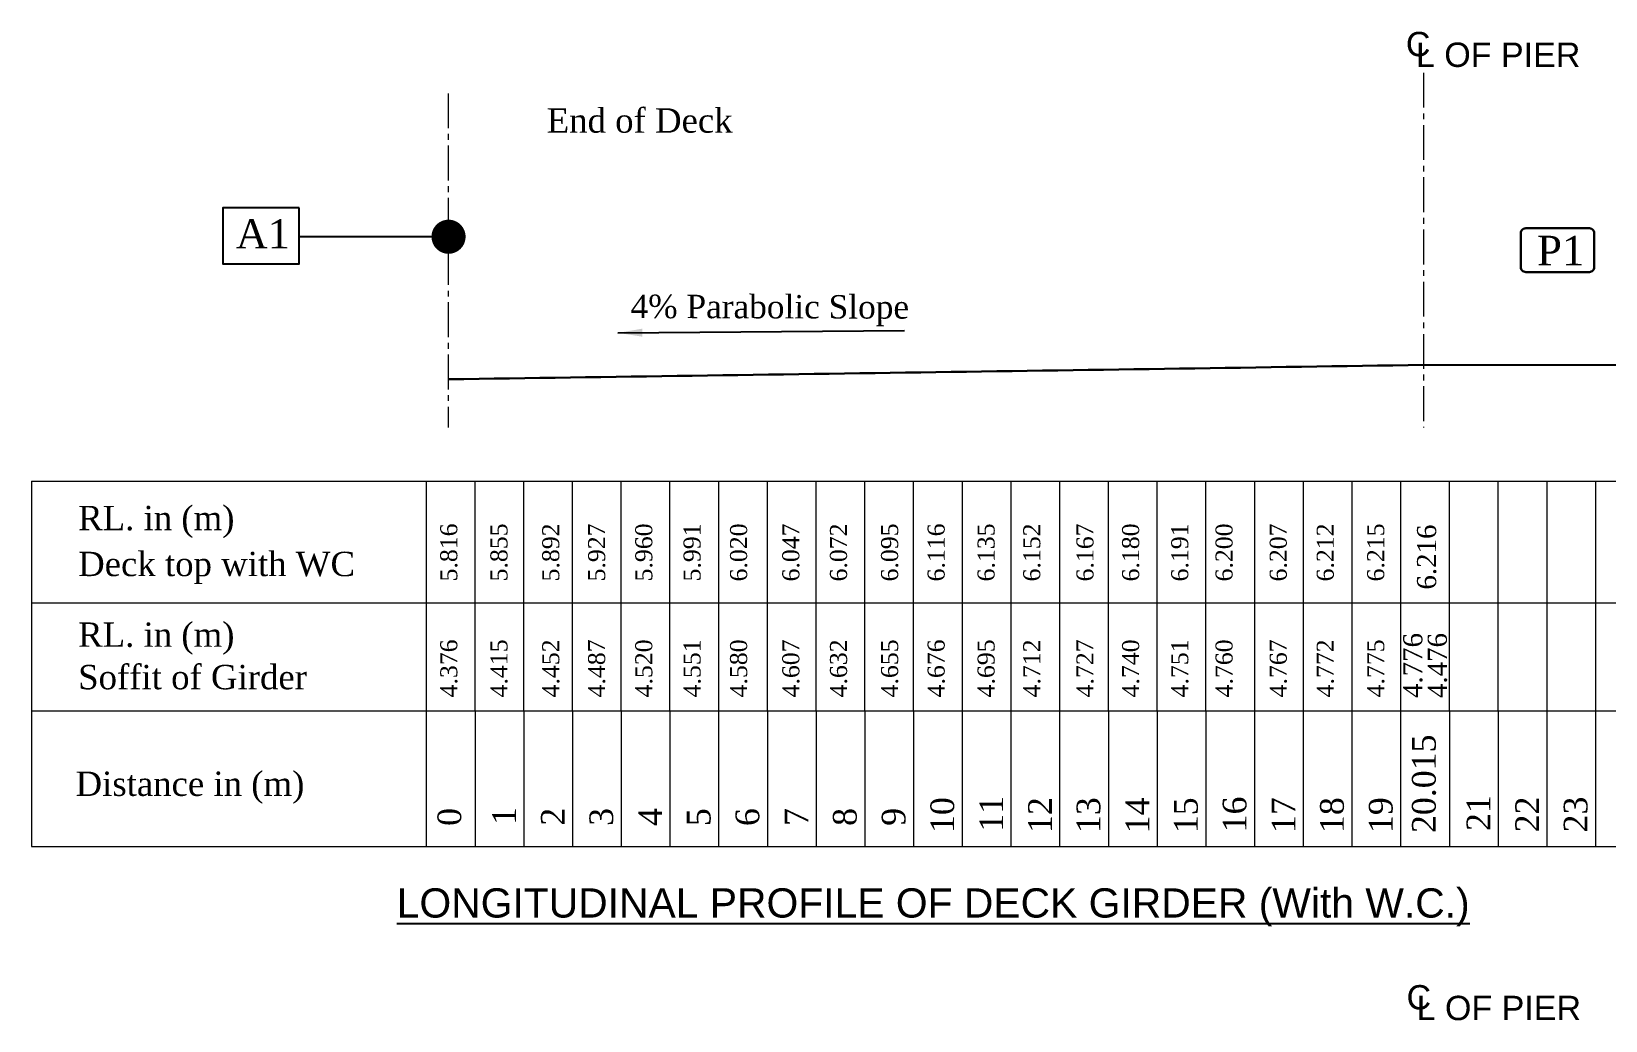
# Model space of a CAD drawing. Header units: millimetres. Extents: x 645430 to 1329725, y -477752 to 44877.
# Drawn here: x 1243120 to 1275431, y -265756 to -245468 of the extents above; entities that cross this region are included whole.
import ezdxf

# ---------------------------------------------------------------- set-up
doc = ezdxf.new("R2010")
doc.units = ezdxf.units.MM
doc.header["$LTSCALE"] = 250
doc.linetypes.add('ACAD_ISO10W100', pattern=[18, 12, -3, 0, -3])
doc.linetypes.add('CENTER2', pattern=[28.575, 19.05, -3.175, 3.175, -3.175])
for name, color, linetype, lineweight in [('centerline', 105, 'ACAD_ISO10W100', 15), ('Dimention', 7, 'Continuous', 25), ('Gurd Post', 231, 'Continuous', 30), ('TEX', 7, 'Continuous', 0)]:
    doc.layers.add(name, color=color, linetype=linetype, lineweight=lineweight)
for name, color, linetype in [('Dimision', 4, 'Continuous'), ('Ralling', 6, 'Continuous'), ('Text', 7, 'Continuous'), ('TXT', 7, 'Continuous')]:
    doc.layers.add(name, color=color, linetype=linetype)
doc.styles.add('ROMANS', font='arial.ttf', dxfattribs={"height": 200})
doc.styles.get("Standard").update_dxf_attribs({"font": 'times.ttf'})
doc.styles.add('TNR', font='times.ttf')
doc.dimstyles.new('ISO-25', dxfattribs={"dimtxt": 75, "dimasz": 45, "dimexe": 125, "dimexo": 75.625, "dimgap": 60, "dimtad": 1, "dimdec": 0, "dimtxsty": 'Standard', "dimblk": 'DOT', "dimcen": 52.5, "dimdle": 100, "dimclrd": 256, "dimclre": 256, "dimclrt": 256, "dimadec": 0, "dimazin": 0, "dimtfac": 1, "dimtdec": 0, "dimtix": 1, "dimtmove": 0, "dimatfit": 3, "dimldrblk": 'DOT', "dimfxl": 1, "dimlwd": -1, "dimarcsym": 0})
doc.dimstyles.get("Standard").update_dxf_attribs({"dimtxt": 0.5, "dimasz": 0.18, "dimexe": 0.18, "dimexo": 0.0625, "dimgap": 0.09, "dimtad": 0, "dimtih": 1, "dimtoh": 1, "dimdec": 4, "dimzin": 0, "dimdsep": 46, "dimtxsty": 'Standard', "dimcen": 0.09, "dimadec": 0, "dimazin": 0, "dimtfac": 1, "dimtdec": 4, "dimtofl": 0, "dimtmove": 0, "dimatfit": 3, "dimfxl": 1, "dimtolj": 1, "dimtzin": 0, "dimarcsym": 0})

# ---------------------------------------------------------------- blocks, each defined once
blk = doc.blocks.new('_Dot')
at = {"color": 0, "linetype": 'ByBlock', "lineweight": -2}
blk.add_line((-0.5, 0), (-1, 0), dxfattribs=at)
at = {"color": 0, "linetype": 'ByBlock', "const_width": 0.5}
blk.add_lwpolyline([(-0.25, 0, 1), (0.25, 0, 1)], format="xyb", close=True, dxfattribs=at)

msp = doc.modelspace()

# ---------------------------------------------------------------- linework, layer by layer
at = {"color": 5, "lineweight": 30, "elevation": 0}
msp.add_lwpolyline([(1273792, -250401.7), (1275100.2, -250401.7, 0.4142136), (1275200.2, -250301.7), (1275200.2, -249603.8, 0.4142136), (1275100.2, -249503.8), (1273792, -249503.8, 0.4142136), (1273692, -249603.8), (1273692, -250301.7, 0.4142136)], format="xyb", close=True, dxfattribs=at)
at = {"ltscale": 5, "elevation": 0}
msp.add_lwpolyline([(1271690.9, -252307.1), (1301720.9, -252307.1)], dxfattribs=at)
at = {"layer": 'centerline', "linetype": 'CENTER2', "ltscale": 0.15, "elevation": 0}
for points in [[(1271690.9, -246315.8), (1271690.9, -253589.7)], [(1251675.9, -246737), (1251675.9, -253589.7)]]:
    msp.add_lwpolyline(points, dxfattribs=at)
at = {"layer": 'Dimention', "elevation": 0}
msp.add_lwpolyline([(1248616.3, -249087), (1247046.3, -249087), (1247046.3, -250237), (1248616.3, -250237)], close=True, dxfattribs=at)
at = {"layer": 'Dimision', "lineweight": 5, "ltscale": 5, "elevation": 0}
for points in [[(1251680.9, -247357.3, 0, 250.9, 0), (1252348.9, -247357.3, 0, 0, 0), (1253659.1, -247357.3, 0, 0, 0)], [(1271690.9, -249952.7, 0, 250.9, 0), (1272358.9, -249952.7, 0, 0, 0), (1273669.1, -249952.7, 0, 0, 0)]]:
    msp.add_lwpolyline(points, format="xyseb", dxfattribs=at)
at = {"layer": 'Gurd Post', "color": 6, "lineweight": 0}
for p, q in [((1243119.7, -254693.7, 0), (1251231.8, -254693.7, 0)), ((1251231.8, -259405, 0), (1251231.8, -254693.7, 0)), ((1243119.7, -257189.5, 0), (1251231.8, -257189.5, 0)), ((1243119.7, -259405, 0), (1322230.6, -259405, 0)), ((1251231.8, -262184.6, 0), (1251231.8, -259405, 0)), ((1252231.8, -262184.6, 0), (1252231.8, -259405, 0)), ((1253231.8, -262184.6, 0), (1253231.8, -259405, 0)), ((1254231.8, -262184.6, 0), (1254231.8, -259405, 0)), ((1255231.8, -262184.6, 0), (1255231.8, -259405, 0)), ((1256231.8, -262184.6, 0), (1256231.8, -259405, 0)), ((1257231.8, -262184.6, 0), (1257231.8, -259405, 0)), ((1258231.8, -262184.6, 0), (1258231.8, -259405, 0)), ((1259231.8, -262184.6, 0), (1259231.8, -259405, 0)), ((1260231.8, -262184.6, 0), (1260231.8, -259405, 0)), ((1261231.8, -262184.6, 0), (1261231.8, -259405, 0)), ((1262231.8, -262184.6, 0), (1262231.8, -259405, 0)), ((1263231.8, -262184.6, 0), (1263231.8, -259405, 0)), ((1264231.8, -262184.6, 0), (1264231.8, -259405, 0)), ((1265231.8, -262184.6, 0), (1265231.8, -259405, 0)), ((1266231.8, -262184.6, 0), (1266231.8, -259405, 0)), ((1267231.8, -262184.6, 0), (1267231.8, -259405, 0)), ((1268231.8, -262184.6, 0), (1268231.8, -259405, 0)), ((1269231.8, -262184.6, 0), (1269231.8, -259405, 0)), ((1270231.8, -262184.6, 0), (1270231.8, -259405, 0)), ((1271231.8, -262184.6, 0), (1271231.8, -259405, 0)), ((1272231.8, -262184.6, 0), (1272231.8, -259405, 0)), ((1273231.8, -262184.6, 0), (1273231.8, -259405, 0)), ((1274231.8, -262184.6, 0), (1274231.8, -259405, 0)), ((1275231.8, -262184.6, 0), (1275231.8, -259405, 0)), ((1243119.7, -262184.6, 0), (1296231.8, -262184.6, 0))]:
    msp.add_line(p, q, dxfattribs=at)
at = {"layer": 'Gurd Post', "color": 6, "lineweight": 0, "elevation": 0}
msp.add_lwpolyline([(1243119.7, -254693.7), (1243119.7, -262184.6)], dxfattribs=at)
at = {"layer": 'Ralling', "lineweight": 30, "elevation": 0}
msp.add_lwpolyline([(1251680.9, -252600.9, 0.0003025), (1271690.9, -252307.1, -0.0023961)], format="xyb", dxfattribs=at)
at = {"layer": 'TEX', "ltscale": 10}
for p, q in [((1251225.9, -259405, 0), (1251225.9, -254693.7, 0)), ((1251225.9, -254693.7, 0), (1322230.6, -254693.7, 0)), ((1252226.1, -259405, 0), (1252226.1, -254693.7, 0)), ((1253226.3, -259405, 0), (1253226.3, -254693.7, 0)), ((1254226.5, -259405, 0), (1254226.5, -254693.7, 0)), ((1255226.7, -259405, 0), (1255226.7, -254693.7, 0)), ((1256226.8, -259405, 0), (1256226.8, -254693.7, 0)), ((1257227, -259405, 0), (1257227, -254693.7, 0)), ((1258227.2, -259405, 0), (1258227.2, -254693.7, 0)), ((1259227.4, -259405, 0), (1259227.4, -254693.7, 0)), ((1260227.5, -259405, 0), (1260227.5, -254693.7, 0)), ((1261227.7, -259405, 0), (1261227.7, -254693.7, 0)), ((1262227.9, -259405, 0), (1262227.9, -254693.7, 0)), ((1263228.1, -259405, 0), (1263228.1, -254693.7, 0)), ((1264228.3, -259405, 0), (1264228.3, -254693.7, 0)), ((1265228.4, -259405, 0), (1265228.4, -254693.7, 0)), ((1266228.6, -259405, 0), (1266228.6, -254693.7, 0)), ((1267228.8, -259405, 0), (1267228.8, -254693.7, 0)), ((1268229, -259405, 0), (1268229, -254693.7, 0)), ((1269229.2, -259405, 0), (1269229.2, -254693.7, 0)), ((1270229.3, -259405, 0), (1270229.3, -254693.7, 0)), ((1271229.5, -259405, 0), (1271229.5, -254693.7, 0)), ((1272229.7, -259405, 0), (1272229.7, -254693.7, 0)), ((1273229.9, -259405, 0), (1273229.9, -254693.7, 0)), ((1274230.1, -259405, 0), (1274230.1, -254693.7, 0)), ((1275230.2, -259405, 0), (1275230.2, -254693.7, 0)), ((1251225.9, -257189.5, 0), (1322230.6, -257189.5, 0)), ((1251225.9, -259405, 0), (1284231.8, -259405, 0))]:
    msp.add_line(p, q, dxfattribs=at)
at = {"layer": 'TEX', "color": 6, "lineweight": 0}
msp.add_line((1255119.7, -262184.6, 0), (1322231.8, -262184.6, 0), dxfattribs=at)

# ---------------------------------------------------------------- texts
for s, p in [('4.376         5.816  ', (1251860.4, -259128.1, 0)), ('4.487         5.927  ', (1254895.6, -259128.1, 0)), ('4.607         6.047  ', (1258881.7, -259128.1, 0)), ('4.676         6.116 ', (1261864.6, -259128.1, 0)), ('4.727         6.167 ', (1264919.7, -259128.1, 0)), ('4.767         6.207  ', (1268887.4, -259128.1, 0)), ('4.415         5.855  ', (1252890, -259128.1, 0)), ('4.452         5.892  ', (1253953.6, -259128.1, 0)), ('4.520         5.960  ', (1255863.6, -259128.1, 0)), ('4.551         5.991  ', (1256854.3, -259128.1, 0)), ('4.580         6.020  ', (1257809.9, -259128.1, 0)), ('4.632         6.072 ', (1259860.5, -259128.1, 0)), ('4.655         6.095  ', (1260909.1, -259128.1, 0)), ('4.695         6.135  ', (1262889.9, -259128.1, 0)), ('4.712         6.152 ', (1263827.5, -259128.1, 0)), ('4.740         6.180  ', (1265857.2, -259128.1, 0)), ('4.751         6.191 ', (1266865.4, -259128.1, 0)), ('4.760         6.200 ', (1267775.3, -259128.1, 0)), ('4.772         6.212  ', (1269852.1, -259128.1, 0)), ('4.775         6.215 ', (1270888, -259128.1, 0))]:
    msp.add_text(s, height=350, rotation=90).set_placement(p)
at = {"layer": 'TEX', "ltscale": 10}
for s, p in [('6.216', (1271953.6, -256916, 0)), ('4.776', (1271669.8, -259140.7, 0)), ('4.476', (1272173.4, -259141, 0))]:
    msp.add_text(s, height=392.51, rotation=90, dxfattribs=at).set_placement(p)
at = {"layer": 'TEX', "color": 7, "lineweight": 30}
for s, height, p in [('20.015', 486.77, (1271945, -261911.2, 0)), ('10', 486.77, (1262059.2, -261910.5, 0)), ('11', 486.77, (1263065.2, -261882.6, 0)), ('12', 486.77, (1264065.2, -261910.2, 0)), ('13', 486.77, (1265059.2, -261912.1, 0)), ('14', 486.77, (1266065.2, -261917, 0)), ('15', 486.77, (1267059.2, -261915.2, 0)), ('16', 486.77, (1268059.2, -261897.1, 0)), ('17', 486.77, (1269065.2, -261911.7, 0)), ('18', 486.77, (1270058.9, -261911.6, 0)), ('19', 486.77, (1271058.9, -261911.2, 0)), ('21', 486.77, (1273065.2, -261869.2, 0)), ('22', 486.77, (1274065.2, -261896.9, 0)), ('23', 486.77, (1275059.2, -261898.7, 0)), ('0', 486.8, (1251940.4, -261764.3, 0)), ('1', 486.8, (1253065.2, -261745.5, 0)), ('2', 486.8, (1254065.2, -261759.8, 0)), ('3', 486.8, (1255059.2, -261764.8, 0)), ('4', 486.8, (1256065.2, -261765, 0)), ('5', 486.8, (1257059.2, -261769.6, 0)), ('6', 486.8, (1258059.2, -261767.8, 0)), ('7', 486.8, (1259065.2, -261765.6, 0)), ('8', 486.8, (1260058.9, -261765, 0)), ('9', 486.8, (1261058.9, -261762.5, 0))]:
    msp.add_text(s, height=height, rotation=90, dxfattribs=at).set_placement(p)
at = {"layer": 'Text', "style": 'ROMANS'}
for s, p in [('C', (1271332.4, -245975.2, 0)), ('L OF PIER', (1271538.3, -246194.3, 0)), ('C', (1271346.5, -265530.2, 0)), ('L OF PIER', (1271552.4, -265749.3, 0))]:
    msp.add_text(s, height=500, dxfattribs=at).set_placement(p)
at = {"layer": 'Text'}
msp.add_text('End of Deck', height=500, dxfattribs=at).set_placement((1253696.3, -247543.4, 0))
at = {"layer": 'Text', "ltscale": 10}
msp.add_text('4%%% Parabolic Slope', height=480, rotation=359.87582, dxfattribs=at).set_placement((1255416.2, -251345.8, 0))
at = {"layer": 'Text', "color": 7}
for s, p in [('RL. in (m)', (1244077.7, -255698.4, 0)), ('Deck top with WC', (1244077.7, -256640.4, 0)), ('RL. in (m)', (1244077.7, -258090.6, 0)), ('Soffit of Girder', (1244077.7, -258961.4, 0)), ('Distance in (m)', (1244024.4, -261149.4, 0))]:
    msp.add_text(s, height=500, dxfattribs=at).set_placement(p)
at = {"layer": 'Text', "insert": (1250617.1, -263044.9, 0), "char_height": 600, "width": 32427.613, "attachment_point": 1, "style": 'ROMANS'}
msp.add_mtext('{\\LLONGITUDINAL PROFILE OF DECK GIRDER (With W.C.)}', dxfattribs=at)
at = {"layer": 'TXT', "style": 'TNR'}
for s, height, p in [('A1', 600, (1247316.3, -249917, 0)), ('P1', 607.5, (1274025.6, -250265.4, 0))]:
    msp.add_text(s, height=height, dxfattribs=at).set_placement(p)

# ---------------------------------------------------------------- leaders
at = {"layer": 'Dimention'}
msp.add_leader([(1255158.5, -251650.1, 0), (1261038.5, -251604.6, 0)], dimstyle='Standard', override={"dimasz": 500, "dimfxl": 65, "dimfxlon": 1}, dxfattribs=at)
at = {"layer": 'Dimision', "lineweight": 5, "ltscale": 5}
msp.add_leader([(1251680.9, -249677.9, 0), (1248616.3, -249677.9, 0)], dimstyle='ISO-25', override={"dimasz": 700, "dimtad": 0}, dxfattribs=at)

doc.saveas('drawing.dxf')
